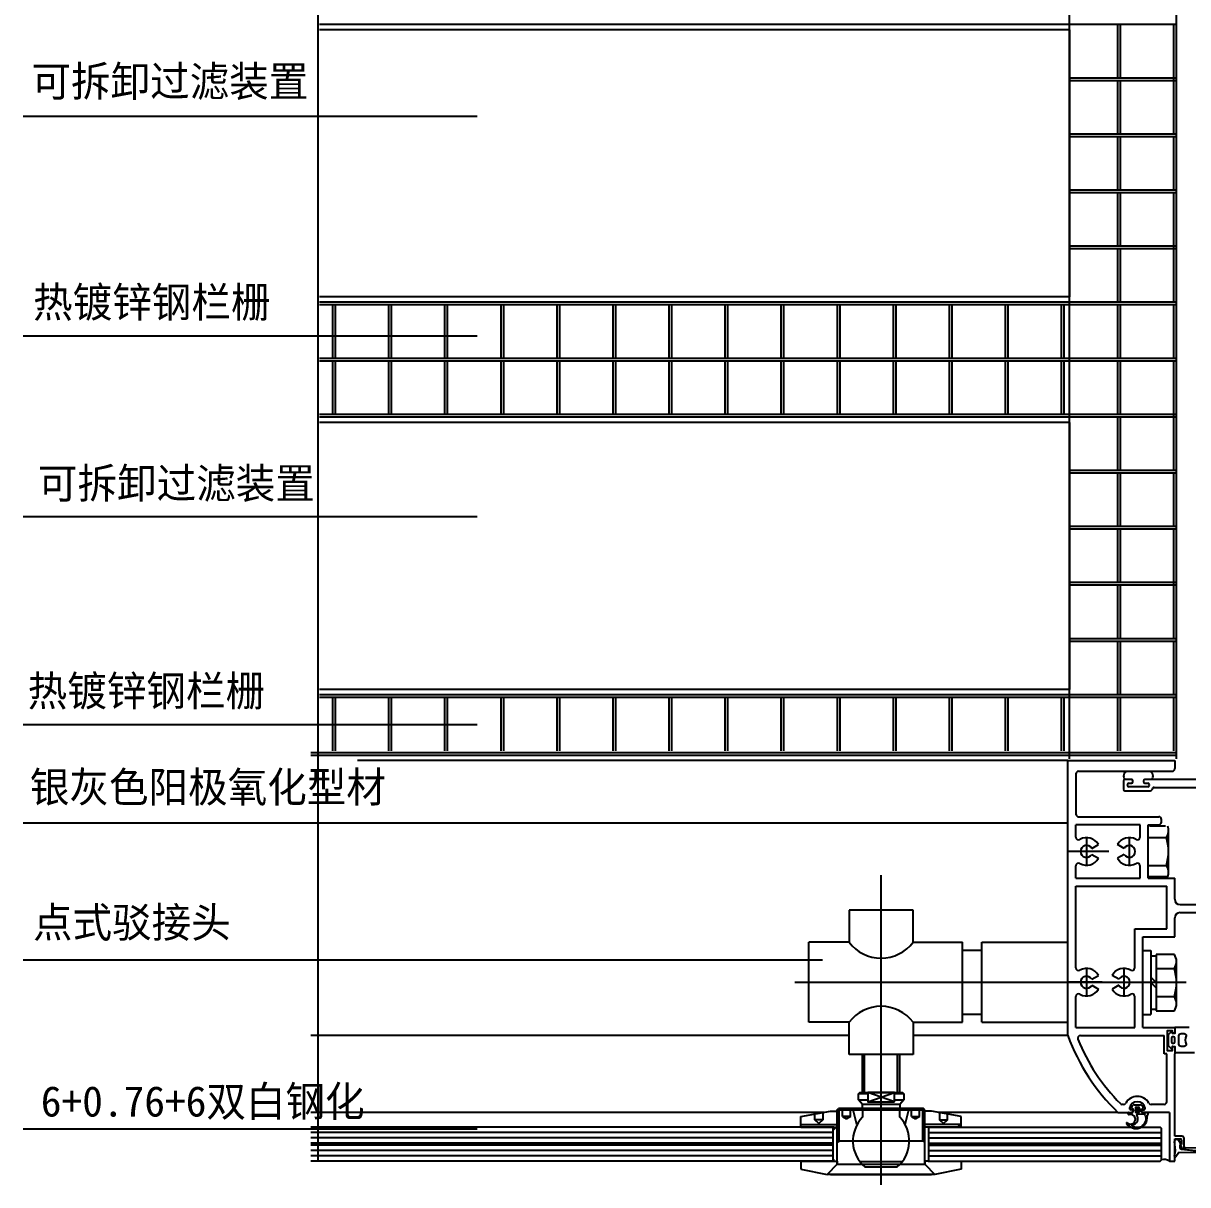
# Model space of a CAD drawing. Header units: metres. Extents: x 2568 to 3552, y 893 to 2293.
# Drawn here: x 2568.4 to 3004.6, y 1531.2 to 1966.2 of the extents above; entities that cross this region are included whole.
import ezdxf

# ---------------------------------------------------------------- set-up
doc = ezdxf.new("R2010")
doc.units = ezdxf.units.M
for name, color, linetype in [('1', 1, 'Continuous'), ('10', 1, 'Continuous'), ('3', 5, 'Continuous'), ('4', 4, 'Continuous'), ('6', 6, 'Continuous'), ('GOMMA', 3, 'Continuous'), ('LAYER_1', 7, 'Continuous'), ('胶条', 6, 'Continuous')]:
    doc.layers.add(name, color=color, linetype=linetype)

msp = doc.modelspace()

# ---------------------------------------------------------------- hatches: boundary and pattern name
at = {"layer": '1'}
h = msp.add_hatch(dxfattribs=at)
h.set_pattern_fill('ANSI38', scale=6)
h.paths.add_polyline_path([(2859.69, 1552.81), (2859.69, 1553.81), (2873.29, 1553.81), (2873.29, 1552.81)])
h = msp.add_hatch(dxfattribs=at)
h.set_pattern_fill('ANSI38', scale=6)
h.paths.add_polyline_path([(2873.29, 1552.81), (2873.29, 1553.81), (2859.69, 1553.81), (2859.69, 1552.81)])
h = msp.add_hatch(dxfattribs=at)
h.set_pattern_fill('ANSI38', scale=6)
h.paths.add_polyline_path([(2919.69, 1552.81), (2919.69, 1553.81), (2906.09, 1553.81), (2906.09, 1552.81)])
h = msp.add_hatch(dxfattribs=at)
h.set_pattern_fill('ANSI38', scale=6)
h.paths.add_polyline_path([(2873.29, 1540.05), (2871.79, 1540.05, 1), (2871.79, 1540.55), (2871.79, 1552.6), (2873.29, 1552.6)])
h = msp.add_hatch(dxfattribs=at)
h.set_pattern_fill('ANSI38', scale=6)
h.paths.add_polyline_path([(2906.09, 1540.05), (2907.59, 1540.05, -1), (2907.59, 1540.55), (2907.59, 1552.81), (2906.09, 1552.81)])

# ---------------------------------------------------------------- linework, layer by layer
for p, q in [((2960.33, 1690.72), (2960.33, 1987.22)), ((3000.33, 1690.72), (3000.33, 1987.22)), ((2960.33, 1963.72), (2679.34, 1963.72)), ((2960.33, 1963.72), (2960.33, 1863.72)), ((2978.33, 1945.72), (2978.33, 1965.72)), ((2979.33, 1945.72), (2979.33, 1965.72)), ((2999.33, 1924.72), (2999.33, 1965.72)), ((2999.33, 1924.72), (2999.33, 1965.72)), ((2978.33, 1924.72), (2978.33, 1944.72)), ((2979.33, 1924.72), (2979.33, 1944.72)), ((2978.33, 1903.72), (2978.33, 1923.72)), ((2979.33, 1903.72), (2979.33, 1923.72)), ((2999.33, 1903.72), (2999.33, 1923.72)), ((2978.33, 1882.72), (2978.33, 1902.72)), ((2979.33, 1882.72), (2979.33, 1902.72)), ((2999.33, 1861.72), (2999.33, 1902.72)), ((2978.33, 1861.72), (2978.33, 1881.72)), ((2979.33, 1861.72), (2979.33, 1881.72)), ((2960.33, 1863.72), (2679.34, 1863.72)), ((2684.33, 1840.72), (2684.33, 1860.72)), ((2685.33, 1840.72), (2685.33, 1860.72)), ((2705.33, 1840.72), (2705.33, 1860.72)), ((2706.33, 1840.72), (2706.33, 1860.72)), ((2726.33, 1840.72), (2726.33, 1860.72)), ((2727.33, 1840.72), (2727.33, 1860.72)), ((2747.33, 1840.72), (2747.33, 1860.72)), ((2748.33, 1840.72), (2748.33, 1860.72)), ((2768.33, 1840.72), (2768.33, 1860.72)), ((2769.33, 1840.72), (2769.33, 1860.72)), ((2789.33, 1840.72), (2789.33, 1860.72)), ((2790.33, 1840.72), (2790.33, 1860.72)), ((2810.33, 1840.72), (2810.33, 1860.72)), ((2811.33, 1840.72), (2811.33, 1860.72)), ((2831.33, 1840.72), (2831.33, 1860.72)), ((2832.33, 1840.72), (2832.33, 1860.72)), ((2852.33, 1840.72), (2852.33, 1860.72)), ((2853.33, 1840.72), (2853.33, 1860.72)), ((2873.33, 1840.72), (2873.33, 1860.72)), ((2874.33, 1840.72), (2874.33, 1860.72)), ((2894.33, 1840.72), (2894.33, 1860.72)), ((2895.33, 1840.72), (2895.33, 1860.72)), ((2915.33, 1840.72), (2915.33, 1860.72)), ((2916.33, 1840.72), (2916.33, 1860.72)), ((2936.33, 1840.72), (2936.33, 1860.72)), ((2937.33, 1840.72), (2937.33, 1860.72)), ((2957.33, 1840.72), (2957.33, 1860.72)), ((2958.33, 1840.72), (2958.33, 1860.72)), ((2978.33, 1840.72), (2978.33, 1860.72)), ((2979.33, 1840.72), (2979.33, 1860.72)), ((2999.33, 1840.72), (2999.33, 1860.72)), ((2684.33, 1819.72), (2684.33, 1839.72)), ((2685.33, 1819.72), (2685.33, 1839.72)), ((2705.33, 1819.72), (2705.33, 1839.72)), ((2706.33, 1819.72), (2706.33, 1839.72)), ((2726.33, 1819.72), (2726.33, 1839.72)), ((2727.33, 1819.72), (2727.33, 1839.72)), ((2747.33, 1819.72), (2747.33, 1839.72)), ((2748.33, 1819.72), (2748.33, 1839.72)), ((2768.33, 1819.72), (2768.33, 1839.72)), ((2769.33, 1819.72), (2769.33, 1839.72)), ((2789.33, 1819.72), (2789.33, 1839.72)), ((2790.33, 1819.72), (2790.33, 1839.72)), ((2810.33, 1819.72), (2810.33, 1839.72)), ((2811.33, 1819.72), (2811.33, 1839.72)), ((2831.33, 1819.72), (2831.33, 1839.72)), ((2832.33, 1819.72), (2832.33, 1839.72)), ((2852.33, 1819.72), (2852.33, 1839.72)), ((2853.33, 1819.72), (2853.33, 1839.72)), ((2873.33, 1819.72), (2873.33, 1839.72)), ((2874.33, 1819.72), (2874.33, 1839.72)), ((2894.33, 1819.72), (2894.33, 1839.72)), ((2895.33, 1819.72), (2895.33, 1839.72)), ((2915.33, 1819.72), (2915.33, 1839.72)), ((2916.33, 1819.72), (2916.33, 1839.72)), ((2936.33, 1819.72), (2936.33, 1839.72)), ((2937.33, 1819.72), (2937.33, 1839.72)), ((2957.33, 1819.72), (2957.33, 1839.72)), ((2958.33, 1819.72), (2958.33, 1839.72)), ((2978.33, 1819.72), (2978.33, 1839.72)), ((2979.33, 1819.72), (2979.33, 1839.72)), ((2999.33, 1798.72), (2999.33, 1839.72)), ((2960.33, 1816.72), (2679.34, 1816.72)), ((2960.33, 1816.72), (2960.33, 1716.72)), ((2978.33, 1798.72), (2978.33, 1818.72)), ((2979.33, 1798.72), (2979.33, 1818.72)), ((2978.33, 1777.72), (2978.33, 1797.72)), ((2979.33, 1777.72), (2979.33, 1797.72)), ((2999.33, 1777.72), (2999.33, 1797.72)), ((2978.33, 1756.72), (2978.33, 1776.72)), ((2979.33, 1756.72), (2979.33, 1776.72)), ((2999.33, 1735.72), (2999.33, 1776.72)), ((2978.33, 1735.72), (2978.33, 1755.72)), ((2979.33, 1735.72), (2979.33, 1755.72)), ((2978.33, 1714.72), (2978.33, 1734.72)), ((2979.33, 1714.72), (2979.33, 1734.72)), ((2999.33, 1714.72), (2999.33, 1734.72)), ((2960.33, 1716.72), (2679.34, 1716.72)), ((2684.33, 1693.72), (2684.33, 1713.72)), ((2685.33, 1693.72), (2685.33, 1713.72)), ((2705.33, 1693.72), (2705.33, 1713.72)), ((2706.33, 1693.72), (2706.33, 1713.72)), ((2726.33, 1693.72), (2726.33, 1713.72)), ((2727.33, 1693.72), (2727.33, 1713.72)), ((2747.33, 1693.72), (2747.33, 1713.72)), ((2748.33, 1693.72), (2748.33, 1713.72)), ((2768.33, 1693.72), (2768.33, 1713.72)), ((2769.33, 1693.72), (2769.33, 1713.72)), ((2789.33, 1693.72), (2789.33, 1713.72)), ((2790.33, 1693.72), (2790.33, 1713.72)), ((2810.33, 1693.72), (2810.33, 1713.72)), ((2811.33, 1693.72), (2811.33, 1713.72)), ((2831.33, 1693.72), (2831.33, 1713.72)), ((2832.33, 1693.72), (2832.33, 1713.72)), ((2852.33, 1693.72), (2852.33, 1713.72)), ((2853.33, 1693.72), (2853.33, 1713.72)), ((2873.33, 1693.72), (2873.33, 1713.72)), ((2874.33, 1693.72), (2874.33, 1713.72)), ((2894.33, 1693.72), (2894.33, 1713.72)), ((2895.33, 1693.72), (2895.33, 1713.72)), ((2915.33, 1693.72), (2915.33, 1713.72)), ((2916.33, 1693.72), (2916.33, 1713.72)), ((2936.33, 1693.72), (2936.33, 1713.72)), ((2937.33, 1693.72), (2937.33, 1713.72)), ((2957.33, 1693.72), (2957.33, 1713.72)), ((2958.33, 1693.72), (2958.33, 1713.72)), ((2978.33, 1693.72), (2978.33, 1713.72)), ((2979.33, 1693.72), (2979.33, 1713.72)), ((2999.33, 1693.72), (2999.33, 1713.72)), ((2959.69, 1690.05), (2693.54, 1690.05)), ((2997.37, 1648.13), (2997.37, 1663.96)), ((2966.7, 1661.2), (2966.7, 1650.9)), ((2968.65, 1657.17), (2971.16, 1658.62)), ((2980.73, 1657.17), (2978.22, 1658.62)), ((2982.68, 1661.2), (2982.68, 1650.9)), ((2989.69, 1661.32), (2996.56, 1661.32)), ((2975.04, 1656.05), (2959.69, 1656.05)), ((2968.65, 1654.92), (2971.16, 1653.47)), ((2980.73, 1654.92), (2978.22, 1653.47)), ((2989.69, 1650.77), (2996.56, 1650.77)), ((2997.1, 1646.55), (2989.69, 1646.55)), ((3001.69, 1636.13), (3018.13, 1636.13)), ((3001.69, 1633.13), (3018.13, 1633.13)), ((2987.69, 1618.93), (2990.69, 1618.93)), ((2990.69, 1618.93), (2990.69, 1594.93)), ((2990.69, 1616.89), (2992.69, 1616.89)), ((2999.56, 1617.48), (2992.69, 1617.48)), ((2992.69, 1617.48), (2992.69, 1596.37)), ((3000.37, 1599.01), (3000.37, 1614.84)), ((2966.7, 1612.2), (2966.7, 1601.9)), ((2968.65, 1608.17), (2971.16, 1609.62)), ((2978.73, 1608.17), (2976.22, 1609.62)), ((2980.68, 1612.2), (2980.68, 1601.9)), ((2992.69, 1612.2), (2999.56, 1612.2)), ((2972.47, 1607.05), (2959.69, 1607.05)), ((2968.65, 1605.92), (2971.16, 1604.47)), ((2974.42, 1607.05), (2987.69, 1607.05)), ((2978.73, 1605.92), (2976.22, 1604.47)), ((2990.69, 1608.91), (2992.69, 1606.93)), ((2990.69, 1606.93), (2992.69, 1604.94)), ((2992.69, 1601.65), (2999.56, 1601.65)), ((2990.69, 1596.96), (2992.69, 1596.96)), ((2987.69, 1594.93), (2990.69, 1594.93)), ((2992.69, 1596.37), (2999.56, 1596.37)), ((2877.69, 1587.05), (2676.03, 1587.05)), ((2959.69, 1587.05), (2901.69, 1587.05)), ((2868.3, 1558.31), (2676.03, 1558.31)), ((2978.41, 1558.31), (2911.09, 1558.31)), ((2978.41, 1558.31), (2983.65, 1558.31)), ((2983.95, 1559.31), (2983.27, 1559.31)), ((2983.52, 1560.09), (2983.52, 1560.17)), ((2983.82, 1558.42), (2984.12, 1559.02)), ((2987.56, 1558.42), (2987.26, 1559.02)), ((2987.44, 1559.31), (2988.11, 1559.31))]:
    msp.add_line(p, q)
for centre, radius, start, end in [((2992.7, 1663.96), 4.67, 325.62, 19.82), ((2963.69, 1661.41), 1, 180, 299.29), ((2966.7, 1656.05), 5.15, 30, 119.29), ((2966.7, 1656.05), 2.25, 30, 330), ((2982.68, 1656.05), 5.15, 60.71, 150), ((2982.68, 1656.05), 2.25, 210, 150), ((2985.69, 1661.41), 1, 240.71, 0), ((2979.91, 1656.05), 17.46, 342.41, 17.59), ((2966.7, 1656.05), 5.15, 240.71, 330), ((2982.68, 1656.05), 5.15, 210, 299.29), ((2963.69, 1650.68), 1, 60.71, 180), ((2985.69, 1650.68), 1, 0, 119.29), ((2992.7, 1648.13), 4.67, 340.18, 34.38), ((2995.7, 1614.84), 4.67, 325.62, 34.38), ((2963.69, 1612.41), 1, 180, 299.29), ((2966.7, 1607.05), 5.15, 30, 119.29), ((2980.68, 1607.05), 5.15, 60.71, 150), ((2983.69, 1612.41), 1, 240.71, 0), ((2982.91, 1606.93), 17.46, 342.41, 17.59), ((2966.7, 1607.05), 2.25, 30, 330), ((2980.68, 1607.05), 2.25, 210, 150), ((2963.69, 1601.68), 1, 60.71, 180), ((2966.7, 1607.05), 5.15, 240.71, 330), ((2980.68, 1607.05), 5.15, 210, 299.29), ((2983.69, 1601.68), 1, 0, 119.29), ((2995.7, 1599.01), 4.67, 325.62, 34.38), ((2985.69, 1559.31), 4.97, 30.17, 149.83), ((2985.69, 1559.31), 2.97, 11.68, 168.32), ((2983.27, 1559.81), 0.5, 168.32, 270), ((2983.65, 1558.51), 0.2, 270, 333.43), ((2983.95, 1559.11), 0.2, 333.43, 90), ((2987.44, 1559.11), 0.2, 90, 206.57), ((2987.74, 1558.51), 0.2, 206.57, 270), ((2988.11, 1559.81), 0.5, 270, 11.68)]:
    msp.add_arc(centre, radius, start, end)
for p, q in [((2678.74, 2288.99), (2678.74, 1540.05)), ((3000.33, 1965.72), (2679.34, 1965.72)), ((3000.33, 1945.72), (2960.33, 1945.72)), ((3000.33, 1944.72), (2960.33, 1944.72)), ((3000.33, 1924.72), (2960.33, 1924.72)), ((3000.33, 1923.72), (2960.33, 1923.72)), ((3000.33, 1903.72), (2960.33, 1903.72)), ((3000.33, 1902.72), (2960.33, 1902.72)), ((3000.33, 1882.72), (2960.33, 1882.72)), ((3000.33, 1881.72), (2960.33, 1881.72)), ((3000.33, 1861.72), (2679.34, 1861.72)), ((3000.33, 1860.72), (2679.34, 1860.72)), ((3000.33, 1840.72), (2679.34, 1840.72)), ((3000.33, 1839.72), (2679.34, 1839.72)), ((3000.33, 1819.72), (2679.34, 1819.72)), ((3000.33, 1818.72), (2679.34, 1818.72)), ((3000.33, 1798.72), (2960.33, 1798.72)), ((3000.33, 1797.72), (2960.33, 1797.72)), ((3000.33, 1777.72), (2960.33, 1777.72)), ((3000.33, 1776.72), (2960.33, 1776.72)), ((3000.33, 1756.72), (2960.33, 1756.72)), ((3000.33, 1755.72), (2960.33, 1755.72)), ((3000.33, 1735.72), (2960.33, 1735.72)), ((3000.33, 1734.72), (2960.33, 1734.72)), ((3000.33, 1714.72), (2679.34, 1714.72)), ((3000.33, 1713.72), (2679.34, 1713.72)), ((3000.33, 1693.03), (2676.03, 1693.03)), ((3000.33, 1692.03), (2676.03, 1692.03)), ((2959.69, 1690.05), (2999.69, 1690.05)), ((2959.69, 1587.05), (2959.69, 1690.05)), ((2999.69, 1690.05), (2999.69, 1687.05)), ((2962.69, 1685.05), (2962.69, 1670.05)), ((2963.69, 1686.05), (2998.69, 1686.05)), ((2980.56, 1682.55), (2980.56, 1679.25)), ((2983.56, 1683.05), (2981.06, 1683.05)), ((2982.06, 1680.75), (2982.06, 1681.15)), ((2982.56, 1681.65), (2983.56, 1681.65)), ((2989.56, 1680.25), (2982.56, 1680.25)), ((2984.06, 1682.15), (2984.06, 1682.55)), ((2988.06, 1682.55), (2988.06, 1682.15)), ((3012.06, 1683.05), (2988.56, 1683.05)), ((2988.56, 1681.65), (2989.56, 1681.65)), ((2990.06, 1681.15), (2990.06, 1680.75)), ((2991.94, 1680.05), (3015.13, 1680.05)), ((2981.06, 1678.75), (2990.51, 1678.75)), ((2994.69, 1667.05), (2994.69, 1668.05)), ((2986.69, 1666.05), (2962.69, 1666.05)), ((2962.69, 1661.41), (2962.69, 1666.05)), ((2986.69, 1661.41), (2986.69, 1666.05)), ((2989.69, 1666.05), (2993.69, 1666.05)), ((2989.69, 1646.05), (2989.69, 1666.05)), ((2962.69, 1646.05), (2962.69, 1650.68)), ((2986.69, 1646.05), (2986.69, 1650.68)), ((2999.69, 1638.13), (2999.69, 1646.05)), ((2962.69, 1612.41), (2962.69, 1643.05)), ((2996.69, 1627.05), (2996.69, 1643.05)), ((2984.69, 1627.05), (2996.69, 1627.05)), ((2984.69, 1612.41), (2984.69, 1627.05)), ((2999.69, 1624.05), (2999.69, 1631.13)), ((2987.69, 1590.05), (2987.69, 1624.05)), ((2962.69, 1590.05), (2962.69, 1601.68)), ((2984.69, 1590.05), (2984.69, 1601.68)), ((2980.53, 1561.31), (2980.04, 1561.31))]:
    msp.add_line(p, q, dxfattribs=at)
for centre, radius, start, end in [((2963.69, 1685.05), 1, 90, 180), ((2998.69, 1687.05), 1, 270, 0), ((2981.06, 1682.55), 0.5, 90, 180), ((2982.56, 1681.15), 0.5, 90, 180), ((2982.56, 1680.75), 0.5, 180, 270), ((2983.56, 1682.55), 0.5, 0, 90), ((2983.56, 1682.15), 0.5, 270, 0), ((2988.56, 1682.55), 0.5, 90, 180), ((2988.56, 1682.15), 0.5, 180, 270), ((2989.56, 1681.15), 0.5, 0, 90), ((2989.56, 1680.75), 0.5, 270, 0), ((2990.2, 1680.02), 1.3, 283.76, 344.83), ((2991.94, 1679.55), 0.5, 90, 164.83), ((2981.06, 1679.25), 0.5, 180, 270), ((2963.69, 1670.05), 1, 180, 270), ((2993.69, 1668.05), 1, 0, 90), ((2993.69, 1667.05), 1, 270, 0), ((3001.69, 1638.13), 2, 180, 270), ((3001.69, 1631.13), 2, 90, 180), ((2980.04, 1562.31), 1, 224.93, 270), ((2980.53, 1562.31), 1, 270, 329.83), ((2990.85, 1562.31), 1, 210.17, 270), ((2995.69, 1562.31), 1, 270, 0)]:
    msp.add_arc(centre, radius, start, end, dxfattribs=at)
at = {"layer": '10'}
for p, q in [((2738.42, 1931.35), (2568.37, 1931.35)), ((2738.42, 1849.04), (2568.37, 1849.04)), ((2738.42, 1781.36), (2568.37, 1781.36)), ((2738.42, 1703.43), (2568.37, 1703.43)), ((2959.41, 1666.6), (2568.37, 1666.6)), ((2867.72, 1615.26), (2568.37, 1615.26)), ((2738.42, 1551.98), (2568.37, 1551.98))]:
    msp.add_line(p, q, dxfattribs=at)
at = {"layer": '3'}
msp.add_arc((3006.79, 1585.4), 3.21, 150.11, 209.89, dxfattribs=at)
at = {"layer": '4'}
for p, q in [((2963.69, 1669.05), (2993.69, 1669.05)), ((2962.69, 1646.05), (2986.69, 1646.05)), ((2989.69, 1646.05), (2999.69, 1646.05)), ((2962.69, 1643.05), (2996.69, 1643.05)), ((2877.69, 1634.05), (2877.69, 1622.05)), ((2901.69, 1634.05), (2877.69, 1634.05)), ((2901.69, 1622.05), (2901.69, 1634.05)), ((2987.69, 1624.05), (2999.69, 1624.05)), ((2877.69, 1622.05), (2862.69, 1622.05)), ((2862.69, 1592.05), (2862.69, 1622.05)), ((2901.69, 1622.05), (2920.23, 1622.05)), ((2920.23, 1592.05), (2920.23, 1622.05)), ((2920.23, 1619.05), (2927.42, 1619.05)), ((2927.42, 1592.05), (2927.42, 1622.05)), ((2927.42, 1622.05), (2959.69, 1622.05)), ((2920.23, 1595.05), (2927.42, 1595.05)), ((2877.69, 1592.05), (2862.69, 1592.05)), ((2877.69, 1580.05), (2877.69, 1592.05)), ((2901.69, 1592.05), (2901.69, 1580.05)), ((2901.69, 1592.05), (2920.23, 1592.05)), ((2927.42, 1592.05), (2959.69, 1592.05)), ((2962.69, 1590.05), (2984.69, 1590.05)), ((2987.69, 1590.05), (2999.69, 1590.05)), ((2964.36, 1587.05), (2995.69, 1587.05)), ((2995.69, 1580.26), (2995.69, 1587.05)), ((2901.69, 1580.05), (2877.69, 1580.05)), ((2882.69, 1565.81), (2882.69, 1580.05)), ((2896.69, 1565.81), (2896.69, 1580.05)), ((2996.69, 1580.26), (2995.69, 1580.26)), ((2996.69, 1562.31), (2996.69, 1580.26)), ((2999.69, 1549.34), (2999.69, 1580.26)), ((2859.69, 1556.76), (2870.79, 1558.76)), ((2870.79, 1558.76), (2873.29, 1558.76)), ((2873.29, 1559.31), (2873.79, 1559.81)), ((2873.29, 1538.87), (2873.29, 1559.31)), ((2905.59, 1559.81), (2873.79, 1559.81)), ((2896.69, 1561.31), (2882.69, 1561.31)), ((2906.09, 1559.31), (2905.59, 1559.81)), ((2906.09, 1538.87), (2906.09, 1559.31)), ((2908.59, 1558.76), (2906.09, 1558.76)), ((2919.69, 1556.76), (2908.59, 1558.76)), ((2997.69, 1558.31), (2987.74, 1558.31)), ((2995.69, 1561.31), (2990.85, 1561.31)), ((2997.69, 1558.31), (2997.69, 1540.05)), ((2859.69, 1552.81), (2859.69, 1556.76)), ((2859.69, 1553.81), (2873.29, 1553.81)), ((2919.69, 1553.81), (2906.09, 1553.81)), ((2919.69, 1552.81), (2919.69, 1556.76)), ((2871.99, 1552.81), (2676.03, 1552.81)), ((2871.79, 1550.81), (2676.03, 1550.81)), ((2871.79, 1548.81), (2676.03, 1548.81)), ((2859.69, 1552.81), (2873.29, 1552.81)), ((2859.69, 1552.81), (2873.29, 1552.81)), ((2871.79, 1552.81), (2873.29, 1552.81)), ((2871.79, 1540.55), (2871.79, 1552.81)), ((2907.59, 1552.81), (2906.09, 1552.81)), ((2919.69, 1552.81), (2906.09, 1552.81)), ((2907.39, 1552.81), (2994.19, 1552.81)), ((2907.59, 1540.55), (2907.59, 1552.81)), ((2907.59, 1550.81), (2994.69, 1550.81)), ((2907.59, 1548.81), (2994.69, 1548.81)), ((3002.39, 1549.34), (2999.69, 1549.34)), ((3003.19, 1544.58), (3003.19, 1548.54)), ((2871.79, 1546.81), (2676.03, 1546.81)), ((2871.79, 1546.05), (2676.03, 1546.05)), ((2907.59, 1546.81), (2994.69, 1546.81)), ((2907.59, 1546.05), (2994.69, 1546.05)), ((2999.69, 1548.34), (3001.79, 1548.34)), ((2999.69, 1540.05), (2999.69, 1548.34)), ((3001.72, 1546.25), (3002.52, 1544.58)), ((3002.19, 1546.25), (3001.72, 1546.25)), ((3002.19, 1547.94), (3002.19, 1546.25)), ((3002.52, 1544.58), (3003.19, 1544.58)), ((2871.79, 1544.05), (2676.03, 1544.05)), ((2871.79, 1542.05), (2676.03, 1542.05)), ((2871.99, 1540.05), (2676.03, 1540.05)), ((2859.69, 1540.05), (2871.99, 1540.05)), ((2859.69, 1540.05), (2859.69, 1537.1)), ((2871.79, 1540.05), (2873.29, 1540.05)), ((2873.29, 1538.87), (2873.29, 1540.05)), ((2873.29, 1540.05), (2873.29, 1538.87)), ((2906.09, 1540.05), (2906.09, 1538.87)), ((2907.59, 1540.05), (2906.09, 1540.05)), ((2907.39, 1540.05), (2994.19, 1540.05)), ((2907.59, 1544.05), (2994.69, 1544.05)), ((2907.59, 1542.05), (2994.69, 1542.05)), ((2907.59, 1540.05), (2919.69, 1540.05)), ((2919.69, 1540.05), (2919.69, 1537.1)), ((2997.69, 1540.05), (2999.69, 1540.05)), ((3001.26, 1543.33), (3000.09, 1541.61)), ((2859.69, 1537.1), (2869.52, 1535.1)), ((2873.29, 1538.87), (2869.52, 1535.1)), ((2873.29, 1538.87), (2869.52, 1535.1)), ((2906.09, 1538.87), (2909.86, 1535.1)), ((2906.09, 1538.87), (2909.86, 1535.1)), ((2919.69, 1537.1), (2909.86, 1535.1)), ((2909.86, 1535.1), (2869.52, 1535.1)), ((2909.86, 1535.1), (2869.52, 1535.1)), ((2870.79, 1535.1), (2908.59, 1535.1))]:
    msp.add_line(p, q, dxfattribs=at)
for points in [[(2998.09, 1590.05), (2999.69, 1590.05), (2999.69, 1588.08), (2998.89, 1587.86), (2998.89, 1588.85), (2996.89, 1588.85), (2996.89, 1581.46), (2998.89, 1581.46), (2998.89, 1583.06), (2999.69, 1582.85), (2999.69, 1580.26)], [(2882.69, 1559.81), (2882.69, 1561.31), (2881.19, 1563.01), (2881.19, 1565.31), (2881.69, 1565.81), (2897.69, 1565.81), (2898.19, 1565.31), (2898.19, 1563.01), (2896.69, 1561.31), (2896.69, 1559.81)], [(2994.19, 1540.05), (2994.69, 1540.55), (2994.69, 1552.31), (2994.19, 1552.81)]]:
    msp.add_lwpolyline(points, dxfattribs=at)
msp.add_lwpolyline([(2894.69, 1562.31), (2894.69, 1565.81), (2884.69, 1565.81), (2884.69, 1562.31)], close=True, dxfattribs=at)
for centre, radius, start, end in [((2889.69, 1631.05), 15, 216.87, 323.13), ((2889.69, 1583.05), 15, 36.87, 143.13), ((3030.63, 1612.77), 75.46, 199.93, 226.2), ((2964.36, 1586.05), 1, 90, 201.96), ((3030.63, 1612.77), 72.46, 201.96, 224.93), ((3002.39, 1548.54), 0.8, 360, 90), ((3001.79, 1547.94), 0.4, 360, 90), ((2871.79, 1540.3), 0.25, 270, 90), ((2907.59, 1540.3), 0.25, 90, 270), ((2995.7, 1537.32), 3.38, 53.8, 107.28), ((2999.91, 1541.79), 0.26, 160.23, 315)]:
    msp.add_arc(centre, radius, start, end, dxfattribs=at)
at = {"layer": '6'}
for p, q in [((2889.69, 1531.22), (2889.69, 1647.21)), ((2857.34, 1607.05), (3003.98, 1607.05)), ((2883.49, 1565.81), (2883.49, 1580.05)), ((2895.89, 1565.81), (2895.89, 1580.05)), ((2884.69, 1565.31), (2881.19, 1565.31)), ((2881.19, 1563.01), (2884.69, 1563.01)), ((2884.69, 1562.31), (2894.69, 1565.81)), ((2894.69, 1562.31), (2884.69, 1565.81)), ((2898.19, 1565.31), (2894.69, 1565.31)), ((2894.69, 1563.01), (2898.19, 1563.01)), ((2873.29, 1559.31), (2906.09, 1559.31)), ((2875.29, 1556.81), (2875.29, 1559.81)), ((2878.29, 1556.81), (2878.29, 1559.81)), ((2880.66, 1553.74), (2879.16, 1559.81)), ((2898.73, 1553.74), (2900.23, 1559.81)), ((2901.09, 1556.81), (2901.09, 1559.81)), ((2904.09, 1556.81), (2904.09, 1559.81)), ((2867.83, 1555.46), (2864.83, 1555.46)), ((2878.29, 1556.81), (2875.29, 1556.81)), ((2875.29, 1556.81), (2876.79, 1555.94)), ((2878.29, 1556.81), (2876.79, 1555.94)), ((2901.09, 1556.81), (2904.09, 1556.81)), ((2901.09, 1556.81), (2902.59, 1555.94)), ((2904.09, 1556.81), (2902.59, 1555.94)), ((2911.55, 1555.46), (2914.55, 1555.46)), ((2905.39, 1547.49), (2874, 1547.49)), ((2881.69, 1539.87), (2897.69, 1539.87)), ((2873.29, 1538.87), (2906.09, 1538.87))]:
    msp.add_line(p, q, dxfattribs=at)
for points in [[(2867.83, 1558.22), (2867.83, 1555.46), (2866.33, 1554.14), (2864.83, 1555.46), (2864.83, 1557.68)], [(2873.29, 1547.1), (2874, 1547.49), (2874, 1559.81)], [(2906.09, 1547.1), (2905.39, 1547.49), (2905.39, 1559.81)], [(2911.55, 1558.22), (2911.55, 1555.46), (2913.05, 1554.14), (2914.55, 1555.46), (2914.55, 1557.68)]]:
    msp.add_lwpolyline(points, dxfattribs=at)
msp.add_lwpolyline([(2882.69, 1559.81), (2882.69, 1556.47, 0.43), (2883.62, 1537.87), (2895.77, 1537.87, 0.43), (2896.69, 1556.47), (2896.69, 1559.81)], format="xyb", dxfattribs=at)
at = {"layer": 'GOMMA'}
for p, q in [((3000.02, 1543.97), (2999.66, 1547.37)), ((3001.05, 1547.9), (3002.04, 1546.59)), ((3001.93, 1546.3), (3001.58, 1546.21)), ((3001.58, 1546.21), (3001.58, 1545.2)), ((3002.19, 1544.56), (3008.89, 1543.8)), ((3010.56, 1544.87), (3003.87, 1545.04)), ((3003.87, 1544.4), (3011.49, 1543.64)), ((2999.66, 1541.88), (3000.02, 1543.97)), ((3008.89, 1543.16), (3001.26, 1543.33))]:
    msp.add_line(p, q, dxfattribs=at)
for points in [[(3005.11, 1590.05), (2999.69, 1590.05), (2999.69, 1587.8), (2998.89, 1587.8), (2998.72, 1588.45, 0.58), (2998.38, 1588.54), (2997.29, 1587.4), (2997.29, 1583.4), (2998.38, 1582.26, 0.58), (2998.72, 1582.35), (2998.89, 1583), (2999.69, 1583), (2999.69, 1580.8), (3007.12, 1580.8)], [(3004.01, 1583.8, -0.41), (3003.21, 1583), (3002.09, 1583, -0.41), (3001.29, 1583.8), (3001.29, 1587, -0.41), (3002.09, 1587.8), (3003.21, 1587.8, -0.41), (3004.01, 1587)]]:
    msp.add_lwpolyline(points, format="xyb", dxfattribs=at)
msp.add_lwpolyline([(2998.49, 1584.6, 0.41), (2998.89, 1584.2), (2999.29, 1584.2, 0.41), (2999.69, 1584.6), (2999.69, 1586.2, 0.41), (2999.29, 1586.6), (2998.89, 1586.6, 0.41), (2998.49, 1586.2)], format="xyb", close=True, dxfattribs=at)
for centre, radius, start, end in [((2982.39, 1684.3), 1.83, 107.54, 223.37), ((2989.73, 1684.3), 1.83, 316.63, 72.46), ((3000.43, 1547.45), 0.77, 35.05, 186.19), ((3002.22, 1545.2), 0.64, 180, 267.3), ((3001.88, 1546.49), 0.19, 285, 32.83), ((3003.88, 1544.72), 0.32, 92.7, 267.28)]:
    msp.add_arc(centre, radius, start, end, dxfattribs=at)
at = {"layer": 'LAYER_1'}
msp.add_line((2996.19, 1665.55), (2990.19, 1665.55), dxfattribs=at)
msp.add_line((2996.19, 1665.55), (2990.19, 1665.55), dxfattribs=at)
at = {"layer": '胶条'}
for p, q in [((2982.19, 1558.08), (2982.19, 1558.08)), ((2983.65, 1558.11), (2982.42, 1558.28)), ((2983.64, 1560.45), (2984.17, 1560.99)), ((2983.85, 1559.6), (2983.64, 1559.81)), ((2984, 1558.33), (2984.3, 1558.93)), ((2984.46, 1561.11), (2986.93, 1561.11)), ((2984.94, 1559.91), (2984.94, 1558.71)), ((2985.34, 1560.31), (2986.05, 1560.31)), ((2986.05, 1558.31), (2985.34, 1558.31)), ((2985.85, 1559.31), (2985.49, 1559.31)), ((2988.35, 1557.46), (2985.65, 1557.65)), ((2985.69, 1559.74), (2985.69, 1558.74)), ((2986.45, 1559.91), (2986.45, 1558.71)), ((2987.38, 1558.33), (2987.08, 1558.93)), ((2987.75, 1560.45), (2987.21, 1560.99)), ((2987.53, 1559.6), (2987.75, 1559.81)), ((2987.74, 1558.11), (2988.76, 1558.19)), ((2987.87, 1560.09), (2987.87, 1560.17))]:
    msp.add_line(p, q, dxfattribs=at)
for centre, radius, start, end in [((2983.16, 1555.75), 1.81, 225.76, 106.99), ((2982.6, 1557.92), 0.43, 157.82, 274.47), ((2982.39, 1558.08), 0.2, 82.16, 180), ((2983.92, 1560.17), 0.4, 134.98, 180), ((2983.92, 1560.09), 0.4, 180, 225.38), ((2983.65, 1558.51), 0.4, 270, 333.43), ((2985.66, 1556), 3.31, 233.54, 21.32), ((2983.63, 1555.99), 2.29, 272.76, 36.1), ((2984.13, 1559.88), 0.4, 225.38, 256.52), ((2983.95, 1559.11), 0.4, 333.43, 76.52), ((2984.46, 1560.71), 0.4, 90, 134.98), ((2985.34, 1559.91), 0.4, 90, 180), ((2985.34, 1558.71), 0.4, 180, 270), ((2985.63, 1557.45), 0.2, 85.84, 216.86), ((2986.05, 1559.91), 0.4, 0, 90), ((2986.05, 1558.71), 0.4, 270, 0), ((2986.93, 1560.71), 0.4, 45.02, 90), ((2987.44, 1559.11), 0.4, 103.48, 206.57), ((2987.25, 1559.88), 0.4, 283.48, 314.62), ((2987.74, 1558.51), 0.4, 206.57, 270), ((2987.47, 1560.17), 0.4, 0, 45.02), ((2987.47, 1560.09), 0.4, 314.62, 0), ((2988.32, 1556.96), 0.5, 30.17, 85.84), ((2988.72, 1558.69), 0.5, 274.66, 300.02), ((2989.23, 1557.82), 0.51, 309.09, 120.02), ((2989.86, 1557.04), 0.5, 129.09, 201.13), ((2981.85, 1554.26), 0.2, 77.13, 216.68), ((2985.21, 1556.45), 4.21, 213.3, 5.53), ((2983.79, 1553.51), 0.2, 105.87, 240.21)]:
    msp.add_arc(centre, radius, start, end, dxfattribs=at)

# ---------------------------------------------------------------- texts
at = {"layer": '10', "char_height": 11.4, "attachment_point": 1}
for s, insert in [('可拆卸过滤装置', (2571.42, 1950.18)), ('热镀锌钢栏栅', (2572.04, 1867.47)), ('可拆卸过滤装置', (2573.86, 1799.63)), ('热镀锌钢栏栅', (2570.02, 1721.88)), ('银灰色阳极氧化型材', (2570.82, 1685.85)), ('点式驳接头', (2571.99, 1635.18)), ('6+0.76+6双白钢化', (2574.93, 1568.15))]:
    msp.add_mtext(s, dxfattribs=dict(at, insert=insert))

doc.saveas('drawing.dxf')
